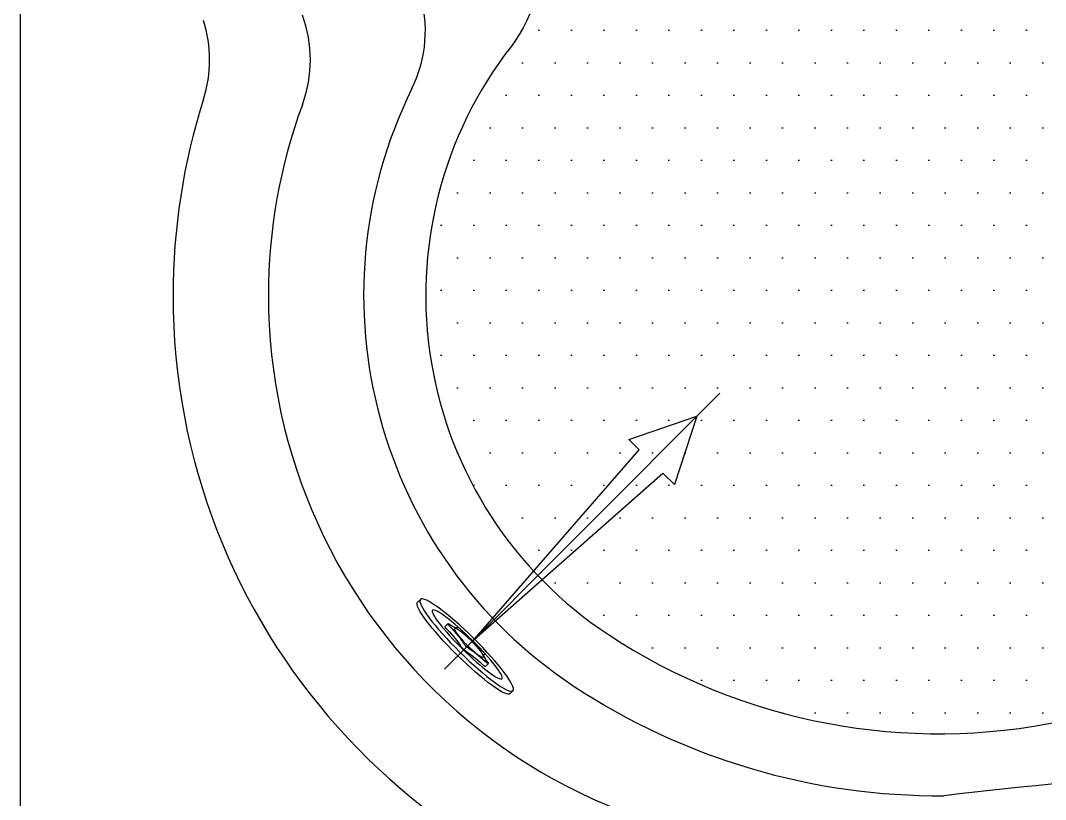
# Model space of a CAD drawing. Header units: millimetres. Extents: x -1273.34 to -1271.51, y 2239.52 to 2240.95.
# Drawn here: x -1273.338 to -1272.707, y 2239.778 to 2240.258 of the extents above; entities that cross this region are included whole.
import ezdxf

# ---------------------------------------------------------------- set-up
doc = ezdxf.new("R2010")
doc.units = ezdxf.units.MM
doc.linetypes.add('CENTER2', pattern=[1.125, 0.75, -0.125, 0.125, -0.125])
doc.layers.add('jacuzzi', color=1, linetype='Continuous')

msp = doc.modelspace()

# ---------------------------------------------------------------- hatches: boundary and pattern name
at = {"layer": 'jacuzzi'}
h = msp.add_hatch(dxfattribs=at)
h.set_pattern_fill('DOTS', color=256, scale=0.32, style=0)
h.set_pattern_definition([(0, (-1262.389126, 2236.751674), (0.01, 0.02), [0, -0.02])])
edge = h.paths.add_edge_path()
edge.add_arc((-1273.09914, 2240.29107), 0.08, -37.88, 14.54285, ccw=False)
edge.add_arc((-1272.83868, 2240.08844), 0.25, 142.12, 236.59142)
edge.add_arc((-1272.77295, 2240.18809), 0.36937, 236.59142, 281.96937)
edge.add_arc((-1272.42299, 2236.88393), 2.95549, 92.20227, 95.30703, ccw=False)
edge.add_arc((-1272.53848, 2239.8872), 0.05, 272.20227, 360.61685)
edge.add_arc((-1272.42299, 2239.88844), 0.0655, -0.59542, 180.61685, ccw=False)
edge.add_arc((-1272.30749, 2239.88724), 0.05, 179.40458, 267.80295)
edge.add_arc((-1272.42162, 2236.91257), 2.92686, 85.139, 87.80295, ccw=False)
edge.add_arc((-1272.1397, 2240.22747), 0.4, 265.139, 299.40293)
edge.add_arc((-1272.1512, 2240.24804), 0.42357, 299.3912, 307.17188)
edge.add_arc((-1272.00896, 2240.06321), 0.19035, 306.67076, 352.84825)
edge.add_arc((-1272.11438, 2240.08832), 0.29831, 350.58377, 373.45174)
edge.add_arc((-1271.74644, 2240.17632), 0.08, 142.23055, 193.45174, ccw=False)
edge.add_arc((-1272.0073, 2240.37844), 0.25, 322.23055, 416.59142)
edge.add_arc((-1272.07302, 2240.2788), 0.36937, 56.59142, 101.63405)
edge.add_arc((-1272.42436, 2243.55431), 2.92686, 265.139, 275.42768, ccw=False)
edge.add_arc((-1272.70627, 2240.23942), 0.4, 85.139, 119.40293)
edge.add_arc((-1272.69347, 2240.2167), 0.42608, 119.40293, 127.32118)
edge.add_arc((-1272.837, 2240.40367), 0.19037, 127.08428, 172.84714)
edge.add_arc((-1272.7316, 2240.37857), 0.29831, 170.58377, 188.78193)
edge.add_arc((-1272.76232, 2240.37844), 0.26797, 189.75826, 194.54285)

# ---------------------------------------------------------------- linework, layer by layer
at = {"layer": 'jacuzzi', "linetype": 'CENTER2'}
msp.add_line((-1272.90771, 2240.02838), (-1273.0771, 2239.85843), dxfattribs=at)
at = {"layer": 'jacuzzi'}
for p, q in [((-1272.96384, 2239.99988), (-1272.92189, 2240.01425)), ((-1272.92189, 2240.01425), (-1272.93556, 2239.97207)), ((-1272.96384, 2239.99988), (-1272.9574, 2239.99354)), ((-1273.05882, 2239.87677), (-1272.9574, 2239.99354)), ((-1273.05882, 2239.87677), (-1272.94281, 2239.97919)), ((-1272.94281, 2239.97919), (-1272.93556, 2239.97207)), ((-1273.09373, 2239.89961), (-1273.09198, 2239.90139)), ((-1273.07681, 2239.88471), (-1273.07489, 2239.88666)), ((-1273.05191, 2239.86015), (-1273.05016, 2239.86193)), ((-1273.03678, 2239.84342), (-1273.03503, 2239.8452))]:
    msp.add_line(p, q, dxfattribs=at)
at = {"layer": 'jacuzzi', "color": 3}
msp.add_lwpolyline([(-1271.52799, 2239.63344), (-1273.31799, 2239.63344, -0.414214), (-1273.33799, 2239.65344), (-1273.33799, 2240.81344, -0.414214), (-1273.31799, 2240.83344), (-1271.52799, 2240.83344, -0.414214), (-1271.50799, 2240.81344), (-1271.50799, 2239.65344, -0.414214)], format="xyb", close=True, dxfattribs=at)
at = {"layer": 'jacuzzi'}
msp.add_lwpolyline([(-1273.02171, 2240.31116, -0.232812), (-1273.036, 2240.24195, 0.43726), (-1272.97633, 2239.87975, 0.200627), (-1272.69635, 2239.82675, -0.013548), (-1272.53656, 2239.83724, 0.406132), (-1272.48848, 2239.88774, -1.010635), (-1272.35749, 2239.88776, 0.40605), (-1272.30941, 2239.83728, -0.011624), (-1272.1736, 2239.82891, 0.150629), (-1271.94332, 2239.87899, 0.033963), (-1271.89527, 2239.91053, 0.204259), (-1271.82008, 2240.03951, 0.100113), (-1271.82425, 2240.15771, -0.227292), (-1271.80968, 2240.22532, 0.436686), (-1271.86965, 2240.58714, 0.199106), (-1272.14751, 2240.64058, -0.044923), (-1272.67238, 2240.63798, 0.150629), (-1272.90265, 2240.5879, 0.034564), (-1272.95179, 2240.55554, 0.202375), (-1273.02589, 2240.42738, 0.079572), (-1273.02642, 2240.33303, 0.02088)], format="xyb", close=True, dxfattribs=at)
for centre, radius, start, end in [((-1273.16892, 2240.25116), 0.08, 333.76978, 17.38206), ((-1273.30166, 2240.23344), 0.08, 342.37347, 17.62653), ((-1273.23968, 2240.23344), 0.08, 339.81332, 20.18668), ((-1272.83868, 2240.08844), 0.28816, 153.76978, 236.59142), ((-1272.8453, 2240.08844), 0.39885, 162.37347, 180), ((-1272.8453, 2240.08844), 0.34019, 159.81332, 180), ((-1272.8453, 2240.08844), 0.39885, 180, 263.64034), ((-1272.8453, 2240.08844), 0.34019, 180, 277.50748), ((-1272.77295, 2240.18809), 0.40752, 236.59142, 270.44359), ((-1272.42282, 2236.87972), 2.92153, 84.94072, 96.82077)]:
    msp.add_arc(centre, radius, start, end, dxfattribs=at)
at = {"layer": 'jacuzzi', "extrusion": (0, 0, -1)}
for centre, major_axis, ratio, start_param, end_param in [((-1273.0635, 2239.8733), (-0.02847, 0.02809), 0.15, 3.141593, 9.424778), ((-1273.06526, 2239.87152), (-0.02847, 0.02809), 0.15, 3.141593, 6.283185), ((-1273.06315, 2239.87365), (-0.02136, 0.02107), 0.133333, 3.141593, 9.424778), ((-1273.0749, 2239.88283), (-0.00191, 0.00188), 0.15, -1.378279, 0), ((-1273.07314, 2239.88461), (-0.00191, 0.00188), 0.15, -1.378279, 0.74996), ((-1273.08288, 2239.89733), (-0.01352, 0.01334), 0.15, 3.019951, 3.891553), ((-1273.07834, 2239.88525), (-0.01352, 0.01334), 0.15, 1.763314, 2.634916), ((-1273.06728, 2239.88249), (-0.00191, 0.00188), 0.15, -0.121642, 2.006598), ((-1273.0801, 2239.88347), (-0.01352, 0.01334), 0.15, 1.763314, 2.634916), ((-1273.0621, 2239.87472), (-0.0089, 0.00878), 0.15, 3.141593, 9.424778), ((-1273.0587, 2239.87817), (-0.01352, 0.01334), 0.15, 4.276588, 5.14819), ((-1273.06549, 2239.87128), (-0.00191, 0.00188), 0.15, 3.648269, 5.776509), ((-1273.06374, 2239.87306), (-0.00191, 0.00188), 0.15, 3.648269, 5.776509), ((-1273.05311, 2239.85684), (-0.01352, 0.01334), 0.15, 0.506677, 1.378279), ((-1273.05135, 2239.85862), (-0.01352, 0.01334), 0.15, 0.506677, 1.378279), ((-1273.05426, 2239.86964), (-0.00191, 0.00188), 0.15, 1.134995, 3.263235), ((-1273.03921, 2239.85424), (-0.01352, 0.01334), 0.15, -0.74996, 0.121642), ((-1273.05382, 2239.86203), (-0.00191, 0.00188), 0.15, 3.141593, 4.519872), ((-1273.05206, 2239.86381), (-0.00191, 0.00188), 0.15, 2.391632, 4.519872)]:
    msp.add_ellipse(centre, major_axis=major_axis, ratio=ratio, start_param=start_param, end_param=end_param, dxfattribs=at)

doc.saveas('drawing.dxf')
